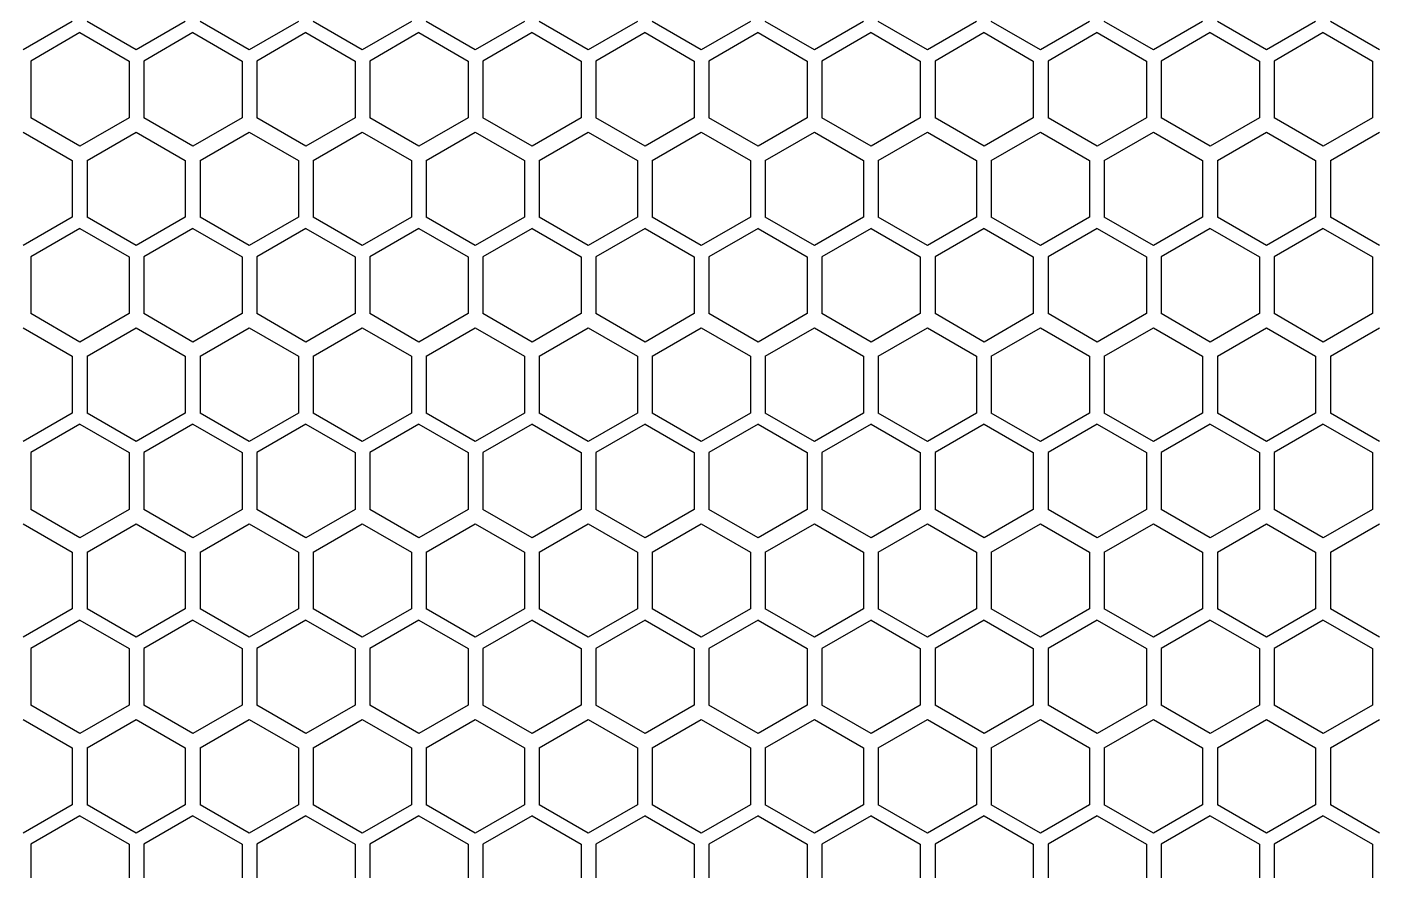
# Model space of a CAD drawing. Header units: millimetres. Extents: x 55614 to 110757, y -66981 to -47484.
# Drawn here: x 64347.7 to 64457.5, y -50438.6 to -50370 of the extents above; entities that cross this region are included whole.
import ezdxf

# ---------------------------------------------------------------- set-up
doc = ezdxf.new("R2010")
doc.units = ezdxf.units.MM
doc.layers.add('4215-0412-2_0', color=7, linetype='Continuous')
doc.layers.add('THICK', color=7, linetype='Continuous', lineweight=0)

# ---------------------------------------------------------------- blocks, each defined once
blk = doc.blocks.new('2-1725')
at = {"layer": '4215-0412-2_0', "color": 7, "linetype": 'Continuous'}
for p, q in [((-16735.4, -71795.66), (-16739.4, -71797.97)), ((-16734.78, -71796.57), (-16738.78, -71798.88)), ((-16734.78, -71796.57), (-16730.78, -71798.88)), ((-16730.2, -71797.97), (-16734.2, -71795.66)), ((-16726.2, -71795.66), (-16730.2, -71797.97)), ((-16725.58, -71796.57), (-16729.58, -71798.88)), ((-16725.58, -71796.57), (-16721.58, -71798.88)), ((-16721, -71797.97), (-16725, -71795.66)), ((-16717, -71795.66), (-16721, -71797.97)), ((-16716.38, -71796.57), (-16720.38, -71798.88)), ((-16716.38, -71796.57), (-16712.38, -71798.88)), ((-16711.8, -71797.97), (-16715.8, -71795.66)), ((-16707.8, -71795.66), (-16711.8, -71797.97)), ((-16707.18, -71796.57), (-16711.18, -71798.88)), ((-16707.18, -71796.57), (-16703.18, -71798.88)), ((-16702.6, -71797.97), (-16706.6, -71795.66)), ((-16698.6, -71795.66), (-16702.6, -71797.97)), ((-16697.98, -71796.57), (-16701.98, -71798.88)), ((-16697.98, -71796.57), (-16693.98, -71798.88)), ((-16693.4, -71797.97), (-16697.4, -71795.66)), ((-16689.4, -71795.66), (-16693.4, -71797.97)), ((-16688.78, -71796.57), (-16692.78, -71798.88)), ((-16688.78, -71796.57), (-16684.78, -71798.88)), ((-16684.2, -71797.97), (-16688.2, -71795.66)), ((-16680.2, -71795.66), (-16684.2, -71797.97)), ((-16679.58, -71796.57), (-16683.58, -71798.88)), ((-16679.58, -71796.57), (-16675.58, -71798.88)), ((-16675, -71797.97), (-16679, -71795.66)), ((-16671, -71795.66), (-16675, -71797.97)), ((-16670.38, -71796.57), (-16674.38, -71798.88)), ((-16670.38, -71796.57), (-16666.38, -71798.88)), ((-16665.8, -71797.97), (-16669.8, -71795.66)), ((-16661.8, -71795.66), (-16665.8, -71797.97)), ((-16661.18, -71796.57), (-16665.18, -71798.88)), ((-16661.18, -71796.57), (-16657.18, -71798.88)), ((-16656.6, -71797.97), (-16660.6, -71795.66)), ((-16652.6, -71795.66), (-16656.6, -71797.97)), ((-16651.98, -71796.57), (-16655.98, -71798.88)), ((-16651.98, -71796.57), (-16647.98, -71798.88)), ((-16647.4, -71797.97), (-16651.4, -71795.66)), ((-16643.4, -71795.66), (-16647.4, -71797.97)), ((-16642.78, -71796.57), (-16646.78, -71798.88)), ((-16642.78, -71796.57), (-16638.78, -71798.88)), ((-16638.2, -71797.97), (-16642.2, -71795.66)), ((-16634.2, -71795.66), (-16638.2, -71797.97)), ((-16633.58, -71796.57), (-16637.58, -71798.88)), ((-16633.58, -71796.57), (-16629.58, -71798.88)), ((-16629, -71797.97), (-16633, -71795.66)), ((-16738.78, -71798.88), (-16738.78, -71803.5)), ((-16730.78, -71798.88), (-16730.78, -71803.5)), ((-16729.58, -71798.88), (-16729.58, -71803.5)), ((-16721.58, -71798.88), (-16721.58, -71803.5)), ((-16720.38, -71798.88), (-16720.38, -71803.5)), ((-16712.38, -71798.88), (-16712.38, -71803.5)), ((-16711.18, -71798.88), (-16711.18, -71803.5)), ((-16703.18, -71798.88), (-16703.18, -71803.5)), ((-16701.98, -71798.88), (-16701.98, -71803.5)), ((-16693.98, -71798.88), (-16693.98, -71803.5)), ((-16692.78, -71798.88), (-16692.78, -71803.5)), ((-16684.78, -71798.88), (-16684.78, -71803.5)), ((-16683.58, -71798.88), (-16683.58, -71803.5)), ((-16675.58, -71798.88), (-16675.58, -71803.5)), ((-16674.38, -71798.88), (-16674.38, -71803.5)), ((-16666.38, -71798.88), (-16666.38, -71803.5)), ((-16665.18, -71798.88), (-16665.18, -71803.5)), ((-16657.18, -71798.88), (-16657.18, -71803.5)), ((-16655.98, -71798.88), (-16655.98, -71803.5)), ((-16647.98, -71798.88), (-16647.98, -71803.5)), ((-16646.78, -71798.88), (-16646.78, -71803.5)), ((-16638.78, -71798.88), (-16638.78, -71803.5)), ((-16637.58, -71798.88), (-16637.58, -71803.5)), ((-16629.58, -71798.88), (-16629.58, -71803.5)), ((-16734.78, -71805.81), (-16738.78, -71803.5)), ((-16730.78, -71803.5), (-16734.78, -71805.81)), ((-16725.58, -71805.81), (-16729.58, -71803.5)), ((-16721.58, -71803.5), (-16725.58, -71805.81)), ((-16716.38, -71805.81), (-16720.38, -71803.5)), ((-16712.38, -71803.5), (-16716.38, -71805.81)), ((-16707.18, -71805.81), (-16711.18, -71803.5)), ((-16703.18, -71803.5), (-16707.18, -71805.81)), ((-16697.98, -71805.81), (-16701.98, -71803.5)), ((-16693.98, -71803.5), (-16697.98, -71805.81)), ((-16688.78, -71805.81), (-16692.78, -71803.5)), ((-16684.78, -71803.5), (-16688.78, -71805.81)), ((-16679.58, -71805.81), (-16683.58, -71803.5)), ((-16675.58, -71803.5), (-16679.58, -71805.81)), ((-16670.38, -71805.81), (-16674.38, -71803.5)), ((-16666.38, -71803.5), (-16670.38, -71805.81)), ((-16661.18, -71805.81), (-16665.18, -71803.5)), ((-16657.18, -71803.5), (-16661.18, -71805.81)), ((-16651.98, -71805.81), (-16655.98, -71803.5)), ((-16647.98, -71803.5), (-16651.98, -71805.81)), ((-16642.78, -71805.81), (-16646.78, -71803.5)), ((-16638.78, -71803.5), (-16642.78, -71805.81)), ((-16633.58, -71805.81), (-16637.58, -71803.5)), ((-16629.58, -71803.5), (-16633.58, -71805.81)), ((-16739.4, -71804.66), (-16735.4, -71806.97)), ((-16734.2, -71806.97), (-16730.2, -71804.66)), ((-16730.2, -71804.66), (-16726.2, -71806.97)), ((-16725, -71806.97), (-16721, -71804.66)), ((-16721, -71804.66), (-16717, -71806.97)), ((-16715.8, -71806.97), (-16711.8, -71804.66)), ((-16711.8, -71804.66), (-16707.8, -71806.97)), ((-16706.6, -71806.97), (-16702.6, -71804.66)), ((-16702.6, -71804.66), (-16698.6, -71806.97)), ((-16697.4, -71806.97), (-16693.4, -71804.66)), ((-16693.4, -71804.66), (-16689.4, -71806.97)), ((-16688.2, -71806.97), (-16684.2, -71804.66)), ((-16684.2, -71804.66), (-16680.2, -71806.97)), ((-16679, -71806.97), (-16675, -71804.66)), ((-16675, -71804.66), (-16671, -71806.97)), ((-16669.8, -71806.97), (-16665.8, -71804.66)), ((-16665.8, -71804.66), (-16661.8, -71806.97)), ((-16660.6, -71806.97), (-16656.6, -71804.66)), ((-16656.6, -71804.66), (-16652.6, -71806.97)), ((-16651.4, -71806.97), (-16647.4, -71804.66)), ((-16647.4, -71804.66), (-16643.4, -71806.97)), ((-16642.2, -71806.97), (-16638.2, -71804.66)), ((-16638.2, -71804.66), (-16634.2, -71806.97)), ((-16633, -71806.97), (-16629, -71804.66)), ((-16735.4, -71806.97), (-16735.4, -71811.59)), ((-16734.2, -71806.97), (-16734.2, -71811.59)), ((-16726.2, -71806.97), (-16726.2, -71811.59)), ((-16725, -71806.97), (-16725, -71811.59)), ((-16717, -71806.97), (-16717, -71811.59)), ((-16715.8, -71806.97), (-16715.8, -71811.59)), ((-16707.8, -71806.97), (-16707.8, -71811.59)), ((-16706.6, -71806.97), (-16706.6, -71811.59)), ((-16698.6, -71806.97), (-16698.6, -71811.59)), ((-16697.4, -71806.97), (-16697.4, -71811.59)), ((-16689.4, -71806.97), (-16689.4, -71811.59)), ((-16688.2, -71806.97), (-16688.2, -71811.59)), ((-16680.2, -71806.97), (-16680.2, -71811.59)), ((-16679, -71806.97), (-16679, -71811.59)), ((-16671, -71806.97), (-16671, -71811.59)), ((-16669.8, -71806.97), (-16669.8, -71811.59)), ((-16661.8, -71806.97), (-16661.8, -71811.59)), ((-16660.6, -71806.97), (-16660.6, -71811.59)), ((-16652.6, -71806.97), (-16652.6, -71811.59)), ((-16651.4, -71806.97), (-16651.4, -71811.59)), ((-16643.4, -71806.97), (-16643.4, -71811.59)), ((-16642.2, -71806.97), (-16642.2, -71811.59)), ((-16634.2, -71806.97), (-16634.2, -71811.59)), ((-16633, -71806.97), (-16633, -71811.59)), ((-16735.4, -71811.59), (-16739.4, -71813.9)), ((-16730.2, -71813.9), (-16734.2, -71811.59)), ((-16726.2, -71811.59), (-16730.2, -71813.9)), ((-16721, -71813.9), (-16725, -71811.59)), ((-16717, -71811.59), (-16721, -71813.9)), ((-16711.8, -71813.9), (-16715.8, -71811.59)), ((-16707.8, -71811.59), (-16711.8, -71813.9)), ((-16702.6, -71813.9), (-16706.6, -71811.59)), ((-16698.6, -71811.59), (-16702.6, -71813.9)), ((-16693.4, -71813.9), (-16697.4, -71811.59)), ((-16689.4, -71811.59), (-16693.4, -71813.9)), ((-16684.2, -71813.9), (-16688.2, -71811.59)), ((-16680.2, -71811.59), (-16684.2, -71813.9)), ((-16675, -71813.9), (-16679, -71811.59)), ((-16671, -71811.59), (-16675, -71813.9)), ((-16665.8, -71813.9), (-16669.8, -71811.59)), ((-16661.8, -71811.59), (-16665.8, -71813.9)), ((-16656.6, -71813.9), (-16660.6, -71811.59)), ((-16652.6, -71811.59), (-16656.6, -71813.9)), ((-16647.4, -71813.9), (-16651.4, -71811.59)), ((-16643.4, -71811.59), (-16647.4, -71813.9)), ((-16638.2, -71813.9), (-16642.2, -71811.59)), ((-16634.2, -71811.59), (-16638.2, -71813.9)), ((-16629, -71813.9), (-16633, -71811.59)), ((-16734.78, -71812.5), (-16738.78, -71814.81)), ((-16734.78, -71812.5), (-16730.78, -71814.81)), ((-16725.58, -71812.5), (-16729.58, -71814.81)), ((-16725.58, -71812.5), (-16721.58, -71814.81)), ((-16716.38, -71812.5), (-16720.38, -71814.81)), ((-16716.38, -71812.5), (-16712.38, -71814.81)), ((-16707.18, -71812.5), (-16711.18, -71814.81)), ((-16707.18, -71812.5), (-16703.18, -71814.81)), ((-16697.98, -71812.5), (-16701.98, -71814.81)), ((-16697.98, -71812.5), (-16693.98, -71814.81)), ((-16688.78, -71812.5), (-16692.78, -71814.81)), ((-16688.78, -71812.5), (-16684.78, -71814.81)), ((-16679.58, -71812.5), (-16683.58, -71814.81)), ((-16679.58, -71812.5), (-16675.58, -71814.81)), ((-16670.38, -71812.5), (-16674.38, -71814.81)), ((-16670.38, -71812.5), (-16666.38, -71814.81)), ((-16661.18, -71812.5), (-16665.18, -71814.81)), ((-16661.18, -71812.5), (-16657.18, -71814.81)), ((-16651.98, -71812.5), (-16655.98, -71814.81)), ((-16651.98, -71812.5), (-16647.98, -71814.81)), ((-16642.78, -71812.5), (-16646.78, -71814.81)), ((-16642.78, -71812.5), (-16638.78, -71814.81)), ((-16633.58, -71812.5), (-16637.58, -71814.81)), ((-16633.58, -71812.5), (-16629.58, -71814.81)), ((-16738.78, -71814.81), (-16738.78, -71819.43)), ((-16730.78, -71814.81), (-16730.78, -71819.43)), ((-16729.58, -71814.81), (-16729.58, -71819.43)), ((-16721.58, -71814.81), (-16721.58, -71819.43)), ((-16720.38, -71814.81), (-16720.38, -71819.43)), ((-16712.38, -71814.81), (-16712.38, -71819.43)), ((-16711.18, -71814.81), (-16711.18, -71819.43)), ((-16703.18, -71814.81), (-16703.18, -71819.43)), ((-16701.98, -71814.81), (-16701.98, -71819.43)), ((-16693.98, -71814.81), (-16693.98, -71819.43)), ((-16692.78, -71814.81), (-16692.78, -71819.43)), ((-16684.78, -71814.81), (-16684.78, -71819.43)), ((-16683.58, -71814.81), (-16683.58, -71819.43)), ((-16675.58, -71814.81), (-16675.58, -71819.43)), ((-16674.38, -71814.81), (-16674.38, -71819.43)), ((-16666.38, -71814.81), (-16666.38, -71819.43)), ((-16665.18, -71814.81), (-16665.18, -71819.43)), ((-16657.18, -71814.81), (-16657.18, -71819.43)), ((-16655.98, -71814.81), (-16655.98, -71819.43)), ((-16647.98, -71814.81), (-16647.98, -71819.43)), ((-16646.78, -71814.81), (-16646.78, -71819.43)), ((-16638.78, -71814.81), (-16638.78, -71819.43)), ((-16637.58, -71814.81), (-16637.58, -71819.43)), ((-16629.58, -71814.81), (-16629.58, -71819.43)), ((-16734.78, -71821.74), (-16738.78, -71819.43)), ((-16730.78, -71819.43), (-16734.78, -71821.74)), ((-16725.58, -71821.74), (-16729.58, -71819.43)), ((-16721.58, -71819.43), (-16725.58, -71821.74)), ((-16716.38, -71821.74), (-16720.38, -71819.43)), ((-16712.38, -71819.43), (-16716.38, -71821.74)), ((-16707.18, -71821.74), (-16711.18, -71819.43)), ((-16703.18, -71819.43), (-16707.18, -71821.74)), ((-16697.98, -71821.74), (-16701.98, -71819.43)), ((-16693.98, -71819.43), (-16697.98, -71821.74)), ((-16688.78, -71821.74), (-16692.78, -71819.43)), ((-16684.78, -71819.43), (-16688.78, -71821.74)), ((-16679.58, -71821.74), (-16683.58, -71819.43)), ((-16675.58, -71819.43), (-16679.58, -71821.74)), ((-16670.38, -71821.74), (-16674.38, -71819.43)), ((-16666.38, -71819.43), (-16670.38, -71821.74)), ((-16661.18, -71821.74), (-16665.18, -71819.43)), ((-16657.18, -71819.43), (-16661.18, -71821.74)), ((-16651.98, -71821.74), (-16655.98, -71819.43)), ((-16647.98, -71819.43), (-16651.98, -71821.74)), ((-16642.78, -71821.74), (-16646.78, -71819.43)), ((-16638.78, -71819.43), (-16642.78, -71821.74)), ((-16633.58, -71821.74), (-16637.58, -71819.43)), ((-16629.58, -71819.43), (-16633.58, -71821.74)), ((-16739.4, -71820.59), (-16735.4, -71822.9)), ((-16734.2, -71822.9), (-16730.2, -71820.59)), ((-16730.2, -71820.59), (-16726.2, -71822.9)), ((-16725, -71822.9), (-16721, -71820.59)), ((-16721, -71820.59), (-16717, -71822.9)), ((-16715.8, -71822.9), (-16711.8, -71820.59)), ((-16711.8, -71820.59), (-16707.8, -71822.9)), ((-16706.6, -71822.9), (-16702.6, -71820.59)), ((-16702.6, -71820.59), (-16698.6, -71822.9)), ((-16697.4, -71822.9), (-16693.4, -71820.59)), ((-16693.4, -71820.59), (-16689.4, -71822.9)), ((-16688.2, -71822.9), (-16684.2, -71820.59)), ((-16684.2, -71820.59), (-16680.2, -71822.9)), ((-16679, -71822.9), (-16675, -71820.59)), ((-16675, -71820.59), (-16671, -71822.9)), ((-16669.8, -71822.9), (-16665.8, -71820.59)), ((-16665.8, -71820.59), (-16661.8, -71822.9)), ((-16660.6, -71822.9), (-16656.6, -71820.59)), ((-16656.6, -71820.59), (-16652.6, -71822.9)), ((-16651.4, -71822.9), (-16647.4, -71820.59)), ((-16647.4, -71820.59), (-16643.4, -71822.9)), ((-16642.2, -71822.9), (-16638.2, -71820.59)), ((-16638.2, -71820.59), (-16634.2, -71822.9)), ((-16633, -71822.9), (-16629, -71820.59)), ((-16735.4, -71822.9), (-16735.4, -71827.52)), ((-16734.2, -71822.9), (-16734.2, -71827.52)), ((-16726.2, -71822.9), (-16726.2, -71827.52)), ((-16725, -71822.9), (-16725, -71827.52)), ((-16717, -71822.9), (-16717, -71827.52)), ((-16715.8, -71822.9), (-16715.8, -71827.52)), ((-16707.8, -71822.9), (-16707.8, -71827.52)), ((-16706.6, -71822.9), (-16706.6, -71827.52)), ((-16698.6, -71822.9), (-16698.6, -71827.52)), ((-16697.4, -71822.9), (-16697.4, -71827.52)), ((-16689.4, -71822.9), (-16689.4, -71827.52)), ((-16688.2, -71822.9), (-16688.2, -71827.52)), ((-16680.2, -71822.9), (-16680.2, -71827.52)), ((-16679, -71822.9), (-16679, -71827.52)), ((-16671, -71822.9), (-16671, -71827.52)), ((-16669.8, -71822.9), (-16669.8, -71827.52)), ((-16661.8, -71822.9), (-16661.8, -71827.52)), ((-16660.6, -71822.9), (-16660.6, -71827.52)), ((-16652.6, -71822.9), (-16652.6, -71827.52)), ((-16651.4, -71822.9), (-16651.4, -71827.52)), ((-16643.4, -71822.9), (-16643.4, -71827.52)), ((-16642.2, -71822.9), (-16642.2, -71827.52)), ((-16634.2, -71822.9), (-16634.2, -71827.52)), ((-16633, -71822.9), (-16633, -71827.52)), ((-16735.4, -71827.52), (-16739.4, -71829.83)), ((-16734.78, -71828.43), (-16738.78, -71830.74)), ((-16734.78, -71828.43), (-16730.78, -71830.74)), ((-16730.2, -71829.83), (-16734.2, -71827.52)), ((-16726.2, -71827.52), (-16730.2, -71829.83)), ((-16725.58, -71828.43), (-16729.58, -71830.74)), ((-16725.58, -71828.43), (-16721.58, -71830.74)), ((-16721, -71829.83), (-16725, -71827.52)), ((-16717, -71827.52), (-16721, -71829.83)), ((-16716.38, -71828.43), (-16720.38, -71830.74)), ((-16716.38, -71828.43), (-16712.38, -71830.74)), ((-16711.8, -71829.83), (-16715.8, -71827.52)), ((-16707.8, -71827.52), (-16711.8, -71829.83)), ((-16707.18, -71828.43), (-16711.18, -71830.74)), ((-16707.18, -71828.43), (-16703.18, -71830.74)), ((-16702.6, -71829.83), (-16706.6, -71827.52)), ((-16698.6, -71827.52), (-16702.6, -71829.83)), ((-16697.98, -71828.43), (-16701.98, -71830.74)), ((-16697.98, -71828.43), (-16693.98, -71830.74)), ((-16693.4, -71829.83), (-16697.4, -71827.52)), ((-16689.4, -71827.52), (-16693.4, -71829.83)), ((-16688.78, -71828.43), (-16692.78, -71830.74)), ((-16688.78, -71828.43), (-16684.78, -71830.74)), ((-16684.2, -71829.83), (-16688.2, -71827.52)), ((-16680.2, -71827.52), (-16684.2, -71829.83)), ((-16679.58, -71828.43), (-16683.58, -71830.74)), ((-16679.58, -71828.43), (-16675.58, -71830.74)), ((-16675, -71829.83), (-16679, -71827.52)), ((-16671, -71827.52), (-16675, -71829.83)), ((-16670.38, -71828.43), (-16674.38, -71830.74)), ((-16670.38, -71828.43), (-16666.38, -71830.74)), ((-16665.8, -71829.83), (-16669.8, -71827.52)), ((-16661.8, -71827.52), (-16665.8, -71829.83)), ((-16661.18, -71828.43), (-16665.18, -71830.74)), ((-16661.18, -71828.43), (-16657.18, -71830.74)), ((-16656.6, -71829.83), (-16660.6, -71827.52)), ((-16652.6, -71827.52), (-16656.6, -71829.83)), ((-16651.98, -71828.43), (-16655.98, -71830.74)), ((-16651.98, -71828.43), (-16647.98, -71830.74)), ((-16647.4, -71829.83), (-16651.4, -71827.52)), ((-16643.4, -71827.52), (-16647.4, -71829.83)), ((-16642.78, -71828.43), (-16646.78, -71830.74)), ((-16642.78, -71828.43), (-16638.78, -71830.74)), ((-16638.2, -71829.83), (-16642.2, -71827.52)), ((-16634.2, -71827.52), (-16638.2, -71829.83)), ((-16633.58, -71828.43), (-16637.58, -71830.74)), ((-16633.58, -71828.43), (-16629.58, -71830.74)), ((-16629, -71829.83), (-16633, -71827.52)), ((-16738.78, -71830.74), (-16738.78, -71835.36)), ((-16730.78, -71830.74), (-16730.78, -71835.36)), ((-16729.58, -71830.74), (-16729.58, -71835.36)), ((-16721.58, -71830.74), (-16721.58, -71835.36)), ((-16720.38, -71830.74), (-16720.38, -71835.36)), ((-16712.38, -71830.74), (-16712.38, -71835.36)), ((-16711.18, -71830.74), (-16711.18, -71835.36)), ((-16703.18, -71830.74), (-16703.18, -71835.36)), ((-16701.98, -71830.74), (-16701.98, -71835.36)), ((-16693.98, -71830.74), (-16693.98, -71835.36)), ((-16692.78, -71830.74), (-16692.78, -71835.36)), ((-16684.78, -71830.74), (-16684.78, -71835.36)), ((-16683.58, -71830.74), (-16683.58, -71835.36)), ((-16675.58, -71830.74), (-16675.58, -71835.36)), ((-16674.38, -71830.74), (-16674.38, -71835.36)), ((-16666.38, -71830.74), (-16666.38, -71835.36)), ((-16665.18, -71830.74), (-16665.18, -71835.36)), ((-16657.18, -71830.74), (-16657.18, -71835.36)), ((-16655.98, -71830.74), (-16655.98, -71835.36)), ((-16647.98, -71830.74), (-16647.98, -71835.36)), ((-16646.78, -71830.74), (-16646.78, -71835.36)), ((-16638.78, -71830.74), (-16638.78, -71835.36)), ((-16637.58, -71830.74), (-16637.58, -71835.36)), ((-16629.58, -71830.74), (-16629.58, -71835.36)), ((-16734.78, -71837.67), (-16738.78, -71835.36)), ((-16730.78, -71835.36), (-16734.78, -71837.67)), ((-16725.58, -71837.67), (-16729.58, -71835.36)), ((-16721.58, -71835.36), (-16725.58, -71837.67)), ((-16716.38, -71837.67), (-16720.38, -71835.36)), ((-16712.38, -71835.36), (-16716.38, -71837.67)), ((-16707.18, -71837.67), (-16711.18, -71835.36)), ((-16703.18, -71835.36), (-16707.18, -71837.67)), ((-16697.98, -71837.67), (-16701.98, -71835.36)), ((-16693.98, -71835.36), (-16697.98, -71837.67)), ((-16688.78, -71837.67), (-16692.78, -71835.36)), ((-16684.78, -71835.36), (-16688.78, -71837.67)), ((-16679.58, -71837.67), (-16683.58, -71835.36)), ((-16675.58, -71835.36), (-16679.58, -71837.67)), ((-16670.38, -71837.67), (-16674.38, -71835.36)), ((-16666.38, -71835.36), (-16670.38, -71837.67)), ((-16661.18, -71837.67), (-16665.18, -71835.36)), ((-16657.18, -71835.36), (-16661.18, -71837.67)), ((-16651.98, -71837.67), (-16655.98, -71835.36)), ((-16647.98, -71835.36), (-16651.98, -71837.67)), ((-16642.78, -71837.67), (-16646.78, -71835.36)), ((-16638.78, -71835.36), (-16642.78, -71837.67)), ((-16633.58, -71837.67), (-16637.58, -71835.36)), ((-16629.58, -71835.36), (-16633.58, -71837.67)), ((-16739.4, -71836.52), (-16735.4, -71838.83)), ((-16734.2, -71838.83), (-16730.2, -71836.52)), ((-16730.2, -71836.52), (-16726.2, -71838.83)), ((-16725, -71838.83), (-16721, -71836.52)), ((-16721, -71836.52), (-16717, -71838.83)), ((-16715.8, -71838.83), (-16711.8, -71836.52)), ((-16711.8, -71836.52), (-16707.8, -71838.83)), ((-16706.6, -71838.83), (-16702.6, -71836.52)), ((-16702.6, -71836.52), (-16698.6, -71838.83)), ((-16697.4, -71838.83), (-16693.4, -71836.52)), ((-16693.4, -71836.52), (-16689.4, -71838.83)), ((-16688.2, -71838.83), (-16684.2, -71836.52)), ((-16684.2, -71836.52), (-16680.2, -71838.83)), ((-16679, -71838.83), (-16675, -71836.52)), ((-16675, -71836.52), (-16671, -71838.83)), ((-16669.8, -71838.83), (-16665.8, -71836.52)), ((-16665.8, -71836.52), (-16661.8, -71838.83)), ((-16660.6, -71838.83), (-16656.6, -71836.52)), ((-16656.6, -71836.52), (-16652.6, -71838.83)), ((-16651.4, -71838.83), (-16647.4, -71836.52)), ((-16647.4, -71836.52), (-16643.4, -71838.83)), ((-16642.2, -71838.83), (-16638.2, -71836.52)), ((-16638.2, -71836.52), (-16634.2, -71838.83)), ((-16633, -71838.83), (-16629, -71836.52)), ((-16735.4, -71838.83), (-16735.4, -71843.45)), ((-16734.2, -71838.83), (-16734.2, -71843.45)), ((-16726.2, -71838.83), (-16726.2, -71843.45)), ((-16725, -71838.83), (-16725, -71843.45)), ((-16717, -71838.83), (-16717, -71843.45)), ((-16715.8, -71838.83), (-16715.8, -71843.45)), ((-16707.8, -71838.83), (-16707.8, -71843.45)), ((-16706.6, -71838.83), (-16706.6, -71843.45)), ((-16698.6, -71838.83), (-16698.6, -71843.45)), ((-16697.4, -71838.83), (-16697.4, -71843.45)), ((-16689.4, -71838.83), (-16689.4, -71843.45)), ((-16688.2, -71838.83), (-16688.2, -71843.45)), ((-16680.2, -71838.83), (-16680.2, -71843.45)), ((-16679, -71838.83), (-16679, -71843.45)), ((-16671, -71838.83), (-16671, -71843.45)), ((-16669.8, -71838.83), (-16669.8, -71843.45)), ((-16661.8, -71838.83), (-16661.8, -71843.45)), ((-16660.6, -71838.83), (-16660.6, -71843.45)), ((-16652.6, -71838.83), (-16652.6, -71843.45)), ((-16651.4, -71838.83), (-16651.4, -71843.45)), ((-16643.4, -71838.83), (-16643.4, -71843.45)), ((-16642.2, -71838.83), (-16642.2, -71843.45)), ((-16634.2, -71838.83), (-16634.2, -71843.45)), ((-16633, -71838.83), (-16633, -71843.45)), ((-16735.4, -71843.45), (-16739.4, -71845.76)), ((-16730.2, -71845.76), (-16734.2, -71843.45)), ((-16726.2, -71843.45), (-16730.2, -71845.76)), ((-16721, -71845.76), (-16725, -71843.45)), ((-16717, -71843.45), (-16721, -71845.76)), ((-16711.8, -71845.76), (-16715.8, -71843.45)), ((-16707.8, -71843.45), (-16711.8, -71845.76)), ((-16702.6, -71845.76), (-16706.6, -71843.45)), ((-16698.6, -71843.45), (-16702.6, -71845.76)), ((-16693.4, -71845.76), (-16697.4, -71843.45)), ((-16689.4, -71843.45), (-16693.4, -71845.76)), ((-16684.2, -71845.76), (-16688.2, -71843.45)), ((-16680.2, -71843.45), (-16684.2, -71845.76)), ((-16675, -71845.76), (-16679, -71843.45)), ((-16671, -71843.45), (-16675, -71845.76)), ((-16665.8, -71845.76), (-16669.8, -71843.45)), ((-16661.8, -71843.45), (-16665.8, -71845.76)), ((-16656.6, -71845.76), (-16660.6, -71843.45)), ((-16652.6, -71843.45), (-16656.6, -71845.76)), ((-16647.4, -71845.76), (-16651.4, -71843.45)), ((-16643.4, -71843.45), (-16647.4, -71845.76)), ((-16638.2, -71845.76), (-16642.2, -71843.45)), ((-16634.2, -71843.45), (-16638.2, -71845.76)), ((-16629, -71845.76), (-16633, -71843.45)), ((-16734.78, -71844.36), (-16738.78, -71846.67)), ((-16734.78, -71844.36), (-16730.78, -71846.67)), ((-16725.58, -71844.36), (-16729.58, -71846.67)), ((-16725.58, -71844.36), (-16721.58, -71846.67)), ((-16716.38, -71844.36), (-16720.38, -71846.67)), ((-16716.38, -71844.36), (-16712.38, -71846.67)), ((-16707.18, -71844.36), (-16711.18, -71846.67)), ((-16707.18, -71844.36), (-16703.18, -71846.67)), ((-16697.98, -71844.36), (-16701.98, -71846.67)), ((-16697.98, -71844.36), (-16693.98, -71846.67)), ((-16688.78, -71844.36), (-16692.78, -71846.67)), ((-16688.78, -71844.36), (-16684.78, -71846.67)), ((-16679.58, -71844.36), (-16683.58, -71846.67)), ((-16679.58, -71844.36), (-16675.58, -71846.67)), ((-16670.38, -71844.36), (-16674.38, -71846.67)), ((-16670.38, -71844.36), (-16666.38, -71846.67)), ((-16661.18, -71844.36), (-16665.18, -71846.67)), ((-16661.18, -71844.36), (-16657.18, -71846.67)), ((-16651.98, -71844.36), (-16655.98, -71846.67)), ((-16651.98, -71844.36), (-16647.98, -71846.67)), ((-16642.78, -71844.36), (-16646.78, -71846.67)), ((-16642.78, -71844.36), (-16638.78, -71846.67)), ((-16633.58, -71844.36), (-16637.58, -71846.67)), ((-16633.58, -71844.36), (-16629.58, -71846.67)), ((-16738.78, -71846.67), (-16738.78, -71851.29)), ((-16730.78, -71846.67), (-16730.78, -71851.29)), ((-16729.58, -71846.67), (-16729.58, -71851.29)), ((-16721.58, -71846.67), (-16721.58, -71851.29)), ((-16720.38, -71846.67), (-16720.38, -71851.29)), ((-16712.38, -71846.67), (-16712.38, -71851.29)), ((-16711.18, -71846.67), (-16711.18, -71851.29)), ((-16703.18, -71846.67), (-16703.18, -71851.29)), ((-16701.98, -71846.67), (-16701.98, -71851.29)), ((-16693.98, -71846.67), (-16693.98, -71851.29)), ((-16692.78, -71846.67), (-16692.78, -71851.29)), ((-16684.78, -71846.67), (-16684.78, -71851.29)), ((-16683.58, -71846.67), (-16683.58, -71851.29)), ((-16675.58, -71846.67), (-16675.58, -71851.29)), ((-16674.38, -71846.67), (-16674.38, -71851.29)), ((-16666.38, -71846.67), (-16666.38, -71851.29)), ((-16665.18, -71846.67), (-16665.18, -71851.29)), ((-16657.18, -71846.67), (-16657.18, -71851.29)), ((-16655.98, -71846.67), (-16655.98, -71851.29)), ((-16647.98, -71846.67), (-16647.98, -71851.29)), ((-16646.78, -71846.67), (-16646.78, -71851.29)), ((-16638.78, -71846.67), (-16638.78, -71851.29)), ((-16637.58, -71846.67), (-16637.58, -71851.29)), ((-16629.58, -71846.67), (-16629.58, -71851.29)), ((-16734.78, -71853.6), (-16738.78, -71851.29)), ((-16730.78, -71851.29), (-16734.78, -71853.6)), ((-16725.58, -71853.6), (-16729.58, -71851.29)), ((-16721.58, -71851.29), (-16725.58, -71853.6)), ((-16716.38, -71853.6), (-16720.38, -71851.29)), ((-16712.38, -71851.29), (-16716.38, -71853.6)), ((-16707.18, -71853.6), (-16711.18, -71851.29)), ((-16703.18, -71851.29), (-16707.18, -71853.6)), ((-16697.98, -71853.6), (-16701.98, -71851.29)), ((-16693.98, -71851.29), (-16697.98, -71853.6)), ((-16688.78, -71853.6), (-16692.78, -71851.29)), ((-16684.78, -71851.29), (-16688.78, -71853.6)), ((-16679.58, -71853.6), (-16683.58, -71851.29)), ((-16675.58, -71851.29), (-16679.58, -71853.6)), ((-16670.38, -71853.6), (-16674.38, -71851.29)), ((-16666.38, -71851.29), (-16670.38, -71853.6)), ((-16661.18, -71853.6), (-16665.18, -71851.29)), ((-16657.18, -71851.29), (-16661.18, -71853.6)), ((-16651.98, -71853.6), (-16655.98, -71851.29)), ((-16647.98, -71851.29), (-16651.98, -71853.6)), ((-16642.78, -71853.6), (-16646.78, -71851.29)), ((-16638.78, -71851.29), (-16642.78, -71853.6)), ((-16633.58, -71853.6), (-16637.58, -71851.29)), ((-16629.58, -71851.29), (-16633.58, -71853.6)), ((-16739.4, -71852.45), (-16735.4, -71854.76)), ((-16734.2, -71854.76), (-16730.2, -71852.45)), ((-16730.2, -71852.45), (-16726.2, -71854.76)), ((-16725, -71854.76), (-16721, -71852.45)), ((-16721, -71852.45), (-16717, -71854.76)), ((-16715.8, -71854.76), (-16711.8, -71852.45)), ((-16711.8, -71852.45), (-16707.8, -71854.76)), ((-16706.6, -71854.76), (-16702.6, -71852.45)), ((-16702.6, -71852.45), (-16698.6, -71854.76)), ((-16697.4, -71854.76), (-16693.4, -71852.45)), ((-16693.4, -71852.45), (-16689.4, -71854.76)), ((-16688.2, -71854.76), (-16684.2, -71852.45)), ((-16684.2, -71852.45), (-16680.2, -71854.76)), ((-16679, -71854.76), (-16675, -71852.45)), ((-16675, -71852.45), (-16671, -71854.76)), ((-16669.8, -71854.76), (-16665.8, -71852.45)), ((-16665.8, -71852.45), (-16661.8, -71854.76)), ((-16660.6, -71854.76), (-16656.6, -71852.45)), ((-16656.6, -71852.45), (-16652.6, -71854.76)), ((-16651.4, -71854.76), (-16647.4, -71852.45)), ((-16647.4, -71852.45), (-16643.4, -71854.76)), ((-16642.2, -71854.76), (-16638.2, -71852.45)), ((-16638.2, -71852.45), (-16634.2, -71854.76)), ((-16633, -71854.76), (-16629, -71852.45)), ((-16735.4, -71854.76), (-16735.4, -71859.38)), ((-16734.2, -71854.76), (-16734.2, -71859.38)), ((-16726.2, -71854.76), (-16726.2, -71859.38)), ((-16725, -71854.76), (-16725, -71859.38)), ((-16717, -71854.76), (-16717, -71859.38)), ((-16715.8, -71854.76), (-16715.8, -71859.38)), ((-16707.8, -71854.76), (-16707.8, -71859.38)), ((-16706.6, -71854.76), (-16706.6, -71859.38)), ((-16698.6, -71854.76), (-16698.6, -71859.38)), ((-16697.4, -71854.76), (-16697.4, -71859.38)), ((-16689.4, -71854.76), (-16689.4, -71859.38)), ((-16688.2, -71854.76), (-16688.2, -71859.38)), ((-16680.2, -71854.76), (-16680.2, -71859.38)), ((-16679, -71854.76), (-16679, -71859.38)), ((-16671, -71854.76), (-16671, -71859.38)), ((-16669.8, -71854.76), (-16669.8, -71859.38)), ((-16661.8, -71854.76), (-16661.8, -71859.38)), ((-16660.6, -71854.76), (-16660.6, -71859.38)), ((-16652.6, -71854.76), (-16652.6, -71859.38)), ((-16651.4, -71854.76), (-16651.4, -71859.38)), ((-16643.4, -71854.76), (-16643.4, -71859.38)), ((-16642.2, -71854.76), (-16642.2, -71859.38)), ((-16634.2, -71854.76), (-16634.2, -71859.38)), ((-16633, -71854.76), (-16633, -71859.38)), ((-16735.4, -71859.38), (-16739.4, -71861.69)), ((-16734.78, -71860.29), (-16738.78, -71862.6)), ((-16734.78, -71860.29), (-16730.78, -71862.6)), ((-16730.2, -71861.69), (-16734.2, -71859.38)), ((-16726.2, -71859.38), (-16730.2, -71861.69)), ((-16725.58, -71860.29), (-16729.58, -71862.6)), ((-16725.58, -71860.29), (-16721.58, -71862.6)), ((-16721, -71861.69), (-16725, -71859.38)), ((-16717, -71859.38), (-16721, -71861.69)), ((-16716.38, -71860.29), (-16720.38, -71862.6)), ((-16716.38, -71860.29), (-16712.38, -71862.6)), ((-16711.8, -71861.69), (-16715.8, -71859.38)), ((-16707.8, -71859.38), (-16711.8, -71861.69)), ((-16707.18, -71860.29), (-16711.18, -71862.6)), ((-16707.18, -71860.29), (-16703.18, -71862.6)), ((-16702.6, -71861.69), (-16706.6, -71859.38)), ((-16698.6, -71859.38), (-16702.6, -71861.69)), ((-16697.98, -71860.29), (-16701.98, -71862.6)), ((-16697.98, -71860.29), (-16693.98, -71862.6)), ((-16693.4, -71861.69), (-16697.4, -71859.38)), ((-16689.4, -71859.38), (-16693.4, -71861.69)), ((-16688.78, -71860.29), (-16692.78, -71862.6)), ((-16688.78, -71860.29), (-16684.78, -71862.6)), ((-16684.2, -71861.69), (-16688.2, -71859.38)), ((-16680.2, -71859.38), (-16684.2, -71861.69)), ((-16679.58, -71860.29), (-16683.58, -71862.6)), ((-16679.58, -71860.29), (-16675.58, -71862.6)), ((-16675, -71861.69), (-16679, -71859.38)), ((-16671, -71859.38), (-16675, -71861.69)), ((-16670.38, -71860.29), (-16674.38, -71862.6)), ((-16670.38, -71860.29), (-16666.38, -71862.6)), ((-16665.8, -71861.69), (-16669.8, -71859.38)), ((-16661.8, -71859.38), (-16665.8, -71861.69)), ((-16661.18, -71860.29), (-16665.18, -71862.6)), ((-16661.18, -71860.29), (-16657.18, -71862.6)), ((-16656.6, -71861.69), (-16660.6, -71859.38)), ((-16652.6, -71859.38), (-16656.6, -71861.69)), ((-16651.98, -71860.29), (-16655.98, -71862.6)), ((-16651.98, -71860.29), (-16647.98, -71862.6)), ((-16647.4, -71861.69), (-16651.4, -71859.38)), ((-16643.4, -71859.38), (-16647.4, -71861.69)), ((-16642.78, -71860.29), (-16646.78, -71862.6)), ((-16642.78, -71860.29), (-16638.78, -71862.6)), ((-16638.2, -71861.69), (-16642.2, -71859.38)), ((-16634.2, -71859.38), (-16638.2, -71861.69)), ((-16633.58, -71860.29), (-16637.58, -71862.6)), ((-16633.58, -71860.29), (-16629.58, -71862.6)), ((-16629, -71861.69), (-16633, -71859.38)), ((-16738.78, -71862.6), (-16738.78, -71867.22)), ((-16730.78, -71862.6), (-16730.78, -71867.22)), ((-16729.58, -71862.6), (-16729.58, -71867.22)), ((-16721.58, -71862.6), (-16721.58, -71867.22)), ((-16720.38, -71862.6), (-16720.38, -71867.22)), ((-16712.38, -71862.6), (-16712.38, -71867.22)), ((-16711.18, -71862.6), (-16711.18, -71867.22)), ((-16703.18, -71862.6), (-16703.18, -71867.22)), ((-16701.98, -71862.6), (-16701.98, -71867.22)), ((-16693.98, -71862.6), (-16693.98, -71867.22)), ((-16692.78, -71862.6), (-16692.78, -71867.22)), ((-16684.78, -71862.6), (-16684.78, -71867.22)), ((-16683.58, -71862.6), (-16683.58, -71867.22)), ((-16675.58, -71862.6), (-16675.58, -71867.22)), ((-16674.38, -71862.6), (-16674.38, -71867.22)), ((-16666.38, -71862.6), (-16666.38, -71867.22)), ((-16665.18, -71862.6), (-16665.18, -71867.22)), ((-16657.18, -71862.6), (-16657.18, -71867.22)), ((-16655.98, -71862.6), (-16655.98, -71867.22)), ((-16647.98, -71862.6), (-16647.98, -71867.22)), ((-16646.78, -71862.6), (-16646.78, -71867.22)), ((-16638.78, -71862.6), (-16638.78, -71867.22)), ((-16637.58, -71862.6), (-16637.58, -71867.22)), ((-16629.58, -71862.6), (-16629.58, -71867.22))]:
    blk.add_line(p, q, dxfattribs=at)

msp = doc.modelspace()

# ---------------------------------------------------------------- block references
at = {"layer": 'THICK', "lineweight": -3}
msp.add_blockref('2-1725', (81086.76, 21426.09), dxfattribs=at)

doc.saveas('drawing.dxf')
